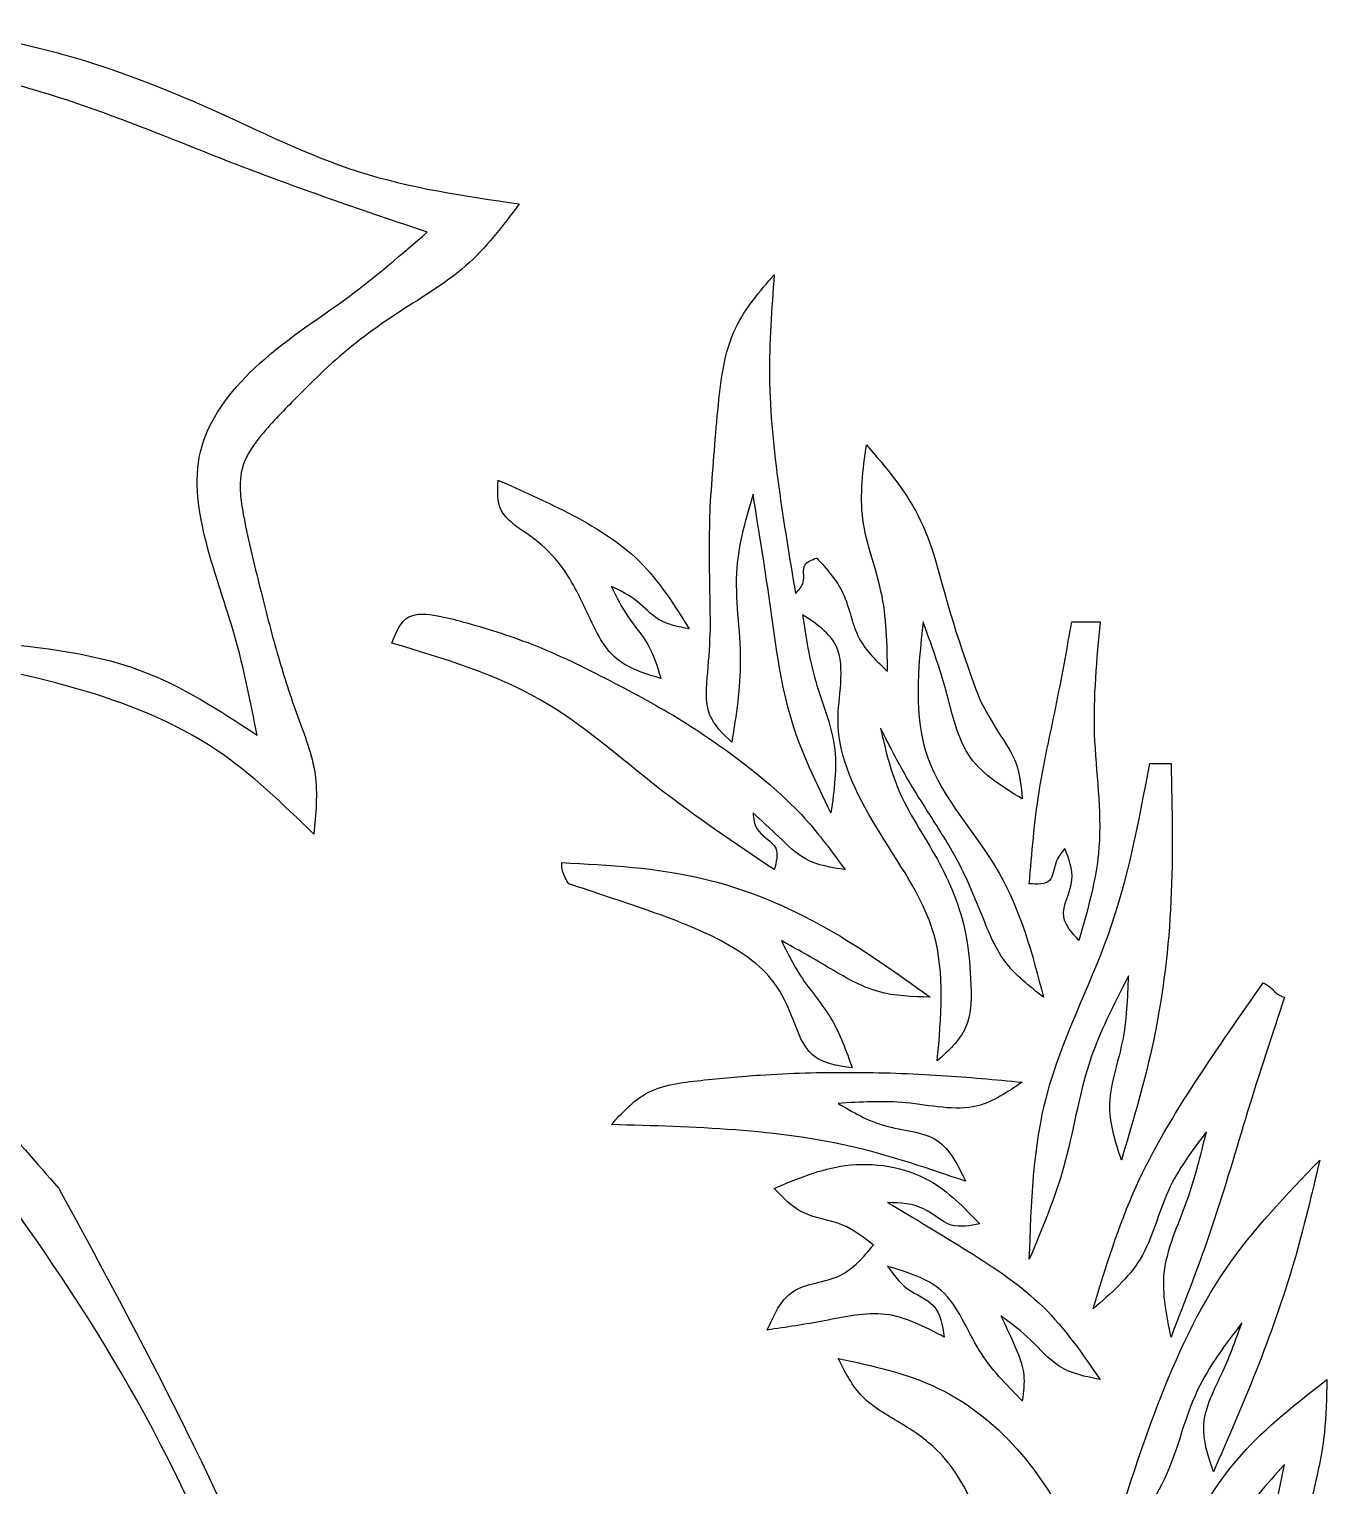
# Model space of a CAD drawing. Extents: x 2 to 213, y 30 to 257.
# Drawn here: x 161.8 to 204.35, y 167.21 to 214.99 of the extents above; entities that cross this region are included whole.
import ezdxf

# ---------------------------------------------------------------- set-up
doc = ezdxf.new("R2010")
doc.units = 0
doc.layers.add('logo_fulldesign_outline', color=7, linetype='CONTINUOUS')

msp = doc.modelspace()

# ---------------------------------------------------------------- linework, layer by layer
at = {"layer": 'logo_fulldesign_outline', "color": 7}
for p, q in [((195.985624, 195.553083), (196.914841, 195.553083)), ((198.540511, 190.907564), (199.2376, 190.907564))]:
    msp.add_line(p, q, dxfattribs=at)
for points, knots in [([(156.265139, 214.368062), (156.990117, 214.617985), (158.494072, 215.136447), (160.809945, 214.685695), (163.940387, 213.945512), (167.845017, 212.421747), (172.546147, 210.027259), (176.078339, 209.516458), (177.867486, 209.257724)], [0, 0, 0, 0, 2.262213, 4.692926, 6.883493, 11.962984, 17.207123, 22.589968, 22.589968, 22.589968, 22.589968]), ([(174.848061, 208.32886), (172.818176, 209.016884), (168.778602, 210.386088), (162.767435, 212.96967), (158.476213, 213.892546), (156.265139, 214.368062)], [0, 0, 0, 0, 6.430774, 12.797561, 19.56508, 19.56508, 19.56508, 19.56508]), ([(177.867486, 209.257724), (177.321935, 208.534162), (176.20108, 207.047579), (173.754606, 205.677285), (171.918917, 204.267454), (170.55315, 202.894848), (169.551815, 201.893396), (168.550575, 200.545742), (168.885175, 198.615868), (169.381443, 196.588415), (169.932654, 194.442407), (170.567861, 192.476139), (171.328048, 190.583963), (171.196513, 189.248007), (171.131195, 188.584593)], [0, 0, 0, 0, 2.688771, 5.524173, 8.287243, 9.628082, 11.311743, 12.593141, 14.428115, 16.786184, 19.001483, 21.025203, 23.022499, 24.992686, 24.992686, 24.992686, 24.992686]), ([(169.273114, 191.836851), (169.057456, 192.926417), (168.63314, 195.070175), (167.535436, 198.008799), (167.00574, 201.313977), (169.231276, 204.218566), (172.183271, 206.030073), (174.008351, 207.604482), (174.848061, 208.32886)], [0, 0, 0, 0, 3.317213, 6.526731, 9.51758, 12.783575, 16.67439, 19.990054, 19.990054, 19.990054, 19.990054]), ([(184.138887, 199.501936), (184.211456, 200.488587), (184.351702, 202.395372), (184.658476, 205.123349), (185.75476, 206.387563), (186.229449, 206.934964)], [0, 0, 0, 0, 2.992794, 5.783824, 7.915223, 7.915223, 7.915223, 7.915223]), ([(186.229449, 206.934964), (186.14583, 205.823276), (185.971305, 203.503021), (186.336676, 200.003876), (186.731484, 197.646712), (186.926537, 196.482159)], [0, 0, 0, 0, 3.338483, 6.967904, 10.511937, 10.511937, 10.511937, 10.511937]), ([(171.131195, 188.584593), (170.116477, 189.575573), (167.891794, 191.748215), (163.126559, 193.616983), (158.718741, 194.386704), (155.069787, 194.528428), (152.702206, 194.767421), (150.721254, 196.004056), (150.56888, 197.997563), (150.388133, 199.938126), (151.407757, 200.766941), (151.851889, 201.12796)], [0, 0, 0, 0, 4.220206, 9.252452, 15.0166, 17.62084, 20.17536, 22.213857, 23.847751, 25.953195, 27.57806, 27.57806, 27.57806, 27.57806]), ([(151.851889, 201.12796), (151.911816, 200.28244), (152.015667, 198.817203), (152.189772, 196.153796), (155.905893, 195.262347), (160.02561, 194.90846), (165.252864, 194.464183), (168.036866, 192.64477), (169.273114, 191.836851)], [0, 0, 0, 0, 2.614439, 4.530675, 7.182242, 12.38446, 17.871747, 22.254647, 22.254647, 22.254647, 22.254647]), ([(189.945962, 193.927342), (189.930544, 194.812383), (189.900931, 196.512232), (188.919336, 198.896817), (189.139199, 200.536952), (189.249579, 201.36037)], [0, 0, 0, 0, 2.639116, 5.068805, 7.518432, 7.518432, 7.518432, 7.518432]), ([(189.249579, 201.36037), (189.878996, 200.622532), (191.213095, 199.058626), (191.887873, 195.981194), (192.608273, 193.988092), (192.966093, 192.998125)], [0, 0, 0, 0, 2.866809, 6.076431, 9.243924, 9.243924, 9.243924, 9.243924]), ([(182.513111, 193.694826), (181.988289, 193.851816), (180.815518, 194.202626), (180.049969, 196.002433), (179.263057, 197.526832), (178.171859, 198.438606), (177.120507, 199.085291), (177.154732, 199.845287), (177.170644, 200.198637)], [0, 0, 0, 0, 1.570796, 3.51011, 5.468403, 6.682674, 7.822365, 8.812683, 8.812683, 8.812683, 8.812683]), ([(177.170644, 200.198637), (177.934643, 199.860785), (179.562802, 199.140788), (181.941444, 197.711978), (182.947278, 196.10949), (183.442328, 195.320779)], [0, 0, 0, 0, 2.514923, 5.359563, 8.116577, 8.116577, 8.116577, 8.116577]), ([(185.532712, 199.734417), (185.297801, 198.93561), (184.771786, 197.146921), (185.278885, 194.385531), (184.976907, 192.489269), (184.835976, 191.6043)], [0, 0, 0, 0, 2.468663, 5.527831, 8.204869, 8.204869, 8.204869, 8.204869]), ([(188.087882, 189.281611), (187.608711, 190.262945), (186.577349, 192.375155), (186.138437, 195.995083), (185.735828, 198.480516), (185.532712, 199.734417)], [0, 0, 0, 0, 3.254443, 7.004821, 10.823314, 10.823314, 10.823314, 10.823314]), ([(134.895167, 199.269668), (135.550273, 199.316232), (136.859481, 199.409289), (138.308562, 198.120455), (139.921084, 197.252989), (141.537955, 197.419913), (143.12529, 197.634418), (144.481298, 196.251229), (145.562672, 194.314744), (147.380457, 192.350643), (148.977747, 190.882377), (150.31807, 190.307089), (151.049494, 190.225059), (151.823318, 189.954833), (152.310082, 189.082823), (152.708613, 188.133746), (153.513545, 187.205556), (154.756587, 187.274977), (156.017367, 187.717418), (156.817329, 186.728419), (156.697194, 185.923159), (156.394179, 185.351966), (156.547772, 183.845965), (158.243819, 181.904595), (160.516568, 179.563129), (162.041801, 177.807743), (162.769197, 176.970584)], [0, 0, 0, 0, 1.885905, 3.768918, 5.567254, 7.185753, 8.591523, 10.081839, 12.520624, 15.376605, 18.027887, 18.958884, 19.680926, 20.239703, 21.339027, 22.462998, 23.424517, 24.751824, 25.908305, 27.140685, 27.677432, 28.297896, 29.03764, 32.018911, 35.657126, 38.974127, 38.974127, 38.974127, 38.974127]), ([(184.138887, 195.320814), (184.132778, 195.784881), (184.120533, 196.715007), (184.088874, 198.109014), (184.122245, 199.038439), (184.138887, 199.501936)], [0, 0, 0, 0, 1.392396, 2.790766, 4.181839, 4.181839, 4.181839, 4.181839]), ([(186.926537, 196.482159), (187.033907, 196.594426), (187.277445, 196.849076), (187.096035, 197.457848), (187.461065, 197.586629), (187.623274, 197.643856)], [0, 0, 0, 0, 0.446001, 1.011634, 1.46401, 1.46401, 1.46401, 1.46401]), ([(187.623274, 197.643856), (187.951026, 197.28173), (188.637069, 196.523736), (188.839754, 194.963446), (189.589343, 194.261361), (189.945962, 193.927342)], [0, 0, 0, 0, 1.438836, 3.011743, 4.439158, 4.439158, 4.439158, 4.439158]), ([(180.887158, 196.714604), (181.05548, 196.372794), (181.387781, 195.697993), (182.168157, 194.826138), (182.395301, 194.081197), (182.513111, 193.694826)], [0, 0, 0, 0, 1.140018, 2.250622, 3.447331, 3.447331, 3.447331, 3.447331]), ([(183.442328, 195.320779), (183.08599, 195.386628), (182.413378, 195.510924), (181.748646, 196.293252), (181.177196, 196.572747), (180.887158, 196.714604)], [0, 0, 0, 0, 1.052751, 1.987136, 2.950165, 2.950165, 2.950165, 2.950165]), ([(173.686223, 194.856417), (173.829322, 195.209448), (174.104236, 195.887673), (175.185265, 195.771853), (176.477732, 195.434328), (178.441666, 194.826332), (180.805701, 193.660047), (183.211485, 192.361188), (185.354569, 190.857859), (187.206742, 189.261051), (188.128353, 188.002453), (188.552631, 187.423037)], [0, 0, 0, 0, 1.02037, 1.960287, 2.807636, 5.166675, 8.021927, 10.732819, 13.351533, 15.870085, 18.018683, 18.018683, 18.018683, 18.018683]), ([(191.572268, 181.151495), (191.701415, 182.589875), (191.954809, 185.412064), (189.528952, 188.661173), (188.133856, 191.498355), (188.442346, 193.511024), (188.418162, 194.94548), (187.604689, 195.487975), (187.158665, 195.785423)], [0, 0, 0, 0, 4.166002, 8.173946, 11.845022, 13.075861, 14.314717, 15.818488, 15.818488, 15.818488, 15.818488]), ([(187.158665, 195.785423), (187.267867, 195.050121), (187.48455, 193.591093), (188.401724, 191.509975), (188.192765, 190.026309), (188.087882, 189.281611)], [0, 0, 0, 0, 2.229195, 4.423295, 6.634404, 6.634404, 6.634404, 6.634404]), ([(191.10766, 195.552942), (190.943984, 193.998085), (190.616825, 190.890217), (193.948072, 187.496513), (194.691166, 184.644707), (195.056654, 183.242056)], [0, 0, 0, 0, 4.461821, 8.918348, 13.231869, 13.231869, 13.231869, 13.231869]), ([(194.359565, 189.74622), (193.719973, 190.134255), (192.380982, 190.946611), (191.909905, 193.344594), (191.376492, 194.812925), (191.10766, 195.552942)], [0, 0, 0, 0, 2.149307, 4.499592, 6.887639, 6.887639, 6.887639, 6.887639]), ([(194.591799, 186.958711), (194.67335, 187.96582), (194.831275, 189.916122), (195.483315, 192.75186), (195.817846, 194.617437), (195.985624, 195.553083)], [0, 0, 0, 0, 3.026836, 5.861576, 8.713739, 8.713739, 8.713739, 8.713739]), ([(196.914841, 195.553083), (196.797546, 194.324289), (196.562736, 191.864384), (197.141031, 188.329075), (196.507711, 186.114535), (196.217752, 185.10063)], [0, 0, 0, 0, 3.697636, 7.402243, 10.530685, 10.530685, 10.530685, 10.530685]), ([(184.835976, 191.6043), (184.54081, 191.886834), (183.89509, 192.504916), (184.069496, 193.933999), (184.115516, 194.853723), (184.138887, 195.320814)], [0, 0, 0, 0, 1.164756, 2.548068, 3.975571, 3.975571, 3.975571, 3.975571]), ([(186.22959, 187.423037), (184.942683, 188.286713), (182.32223, 190.045367), (178.626967, 193.385248), (175.37514, 194.353521), (173.686223, 194.856417)], [0, 0, 0, 0, 4.656833, 9.482439, 14.6971, 14.6971, 14.6971, 14.6971]), ([(192.966093, 192.998125), (193.162604, 192.637937), (193.545867, 191.93545), (194.253873, 190.937437), (194.324338, 190.143252), (194.359565, 189.74622)], [0, 0, 0, 0, 1.235628, 2.409888, 3.583791, 3.583791, 3.583791, 3.583791]), ([(189.713835, 192.068909), (189.867486, 191.395843), (190.219827, 189.852415), (191.642843, 187.839212), (192.527113, 185.709895), (192.680074, 183.827595), (192.725202, 182.195533), (191.936835, 181.481628), (191.572268, 181.151495)], [0, 0, 0, 0, 2.051902, 4.70528, 7.320748, 8.805847, 10.44746, 11.85963, 11.85963, 11.85963, 11.85963]), ([(195.056654, 183.242056), (194.595976, 183.599239), (193.652167, 184.331015), (193.009716, 186.031783), (192.321834, 187.657803), (191.389442, 189.134316), (190.472561, 190.566256), (189.965732, 191.570028), (189.713835, 192.068909)], [0, 0, 0, 0, 1.715389, 3.514387, 5.30597, 7.037235, 8.732539, 10.407657, 10.407657, 10.407657, 10.407657]), ([(194.591869, 174.647684), (194.65208, 176.480414), (194.775004, 180.222049), (197.487924, 185.273158), (198.187938, 189.020273), (198.540511, 190.907564)], [0, 0, 0, 0, 5.430042, 11.085768, 16.825022, 16.825022, 16.825022, 16.825022]), ([(199.2376, 190.907564), (199.271531, 189.40737), (199.340035, 186.378611), (198.823788, 181.988648), (198.000044, 179.210624), (197.611294, 177.899589)], [0, 0, 0, 0, 4.49976, 9.08462, 13.182069, 13.182069, 13.182069, 13.182069]), ([(185.532854, 189.28147), (185.549555, 189.100632), (185.595007, 188.608473), (186.446527, 188.255036), (186.295739, 187.676732), (186.22959, 187.423037)], [0, 0, 0, 0, 0.522188, 1.421156, 2.123741, 2.123741, 2.123741, 2.123741]), ([(188.552631, 187.423037), (188.102012, 187.491734), (187.259281, 187.620209), (186.382521, 188.514472), (185.815697, 189.026147), (185.532854, 189.28147)], [0, 0, 0, 0, 1.327567, 2.482767, 3.633336, 3.633336, 3.633336, 3.633336]), ([(195.753143, 188.120055), (195.638528, 187.973377), (195.400667, 187.668973), (195.35861, 186.922344), (194.856087, 186.946177), (194.591799, 186.958711)], [0, 0, 0, 0, 0.562831, 1.16805, 1.839453, 1.839453, 1.839453, 1.839453]), ([(196.217752, 185.10063), (195.992147, 185.349147), (195.461062, 185.934168), (196.18483, 187.040116), (195.88912, 187.779886), (195.753143, 188.120055)], [0, 0, 0, 0, 0.917798, 2.160537, 3.218446, 3.218446, 3.218446, 3.218446]), ([(179.493298, 186.958746), (179.452422, 187.021712), (179.368144, 187.151537), (179.270944, 187.38533), (179.264604, 187.560575), (179.26117, 187.655482)], [0, 0, 0, 0, 0.22532, 0.464573, 0.747215, 0.747215, 0.747215, 0.747215]), ([(179.26117, 187.655482), (180.812853, 187.573213), (183.841625, 187.41263), (187.945015, 185.683207), (190.239402, 184.033521), (191.339929, 183.242232)], [0, 0, 0, 0, 4.632116, 9.041552, 13.106265, 13.106265, 13.106265, 13.106265]), ([(188.784759, 180.919543), (188.293886, 180.994641), (187.323429, 181.143109), (186.852593, 182.554834), (186.161553, 184.072643), (184.329424, 185.273644), (181.987365, 186.133623), (180.342531, 186.677791), (179.493298, 186.958746)], [0, 0, 0, 0, 1.374314, 2.71702, 4.042598, 6.412427, 8.921279, 11.599255, 11.599255, 11.599255, 11.599255]), ([(191.339929, 183.242232), (190.761728, 183.256615), (189.556743, 183.286589), (188.004048, 184.224484), (186.966328, 184.814136), (186.46207, 185.100666)], [0, 0, 0, 0, 1.70645, 3.556285, 5.30485, 5.30485, 5.30485, 5.30485]), ([(186.46207, 185.100666), (186.65625, 184.704173), (187.104197, 183.789515), (188.200061, 182.583403), (188.588733, 181.477369), (188.784759, 180.919543)], [0, 0, 0, 0, 1.320761, 3.046827, 4.803176, 4.803176, 4.803176, 4.803176]), ([(197.843775, 183.939145), (197.35867, 182.994937), (196.343519, 181.019049), (195.88412, 177.716169), (195.013711, 175.649358), (194.591869, 174.647684)], [0, 0, 0, 0, 3.163916, 6.620944, 9.872001, 9.872001, 9.872001, 9.872001]), ([(197.611294, 177.899589), (197.424352, 178.474041), (197.006428, 179.758276), (197.773308, 181.75769), (197.820276, 183.211686), (197.843775, 183.939145)], [0, 0, 0, 0, 1.76498, 3.945762, 6.129309, 6.129309, 6.129309, 6.129309]), ([(196.682113, 173.021519), (197.096601, 174.382056), (197.898834, 177.01535), (200.009261, 180.493835), (201.512629, 182.642726), (202.25706, 183.706805)], [0, 0, 0, 0, 4.249833, 8.225471, 12.125128, 12.125128, 12.125128, 12.125128]), ([(202.25706, 183.706805), (202.342935, 183.665144), (202.512047, 183.583101), (202.680922, 183.342242), (202.861396, 183.276159), (202.954149, 183.242197)], [0, 0, 0, 0, 0.282516, 0.55635, 0.845891, 0.845891, 0.845891, 0.845891]), ([(172.524914, 130.513984), (172.632837, 137.720528), (172.83376, 151.137214), (166.749692, 169.565039), (159.475521, 178.848652), (156.032906, 183.242267)], [0, 0, 0, 0, 21.52581, 40.075388, 56.742004, 56.742004, 56.742004, 56.742004]), ([(202.954149, 183.242197), (202.544413, 181.994612), (201.722657, 179.492487), (200.647116, 175.721077), (199.702941, 173.291099), (199.237282, 172.092655)], [0, 0, 0, 0, 3.939542, 7.901046, 11.756106, 11.756106, 11.756106, 11.756106]), ([(180.887158, 179.061075), (181.234377, 179.443881), (182.010948, 180.300046), (183.869585, 180.528897), (186.086405, 180.73374), (188.73236, 180.805632), (191.597804, 180.710482), (193.474099, 180.536833), (194.359389, 180.4549)], [0, 0, 0, 0, 1.506772, 3.369965, 5.324987, 8.280818, 11.265366, 13.931537, 13.931537, 13.931537, 13.931537]), ([(194.359389, 180.4549), (193.88422, 180.131066), (192.738294, 179.350104), (190.567403, 179.894383), (189.05634, 179.80255), (188.320186, 179.757811)], [0, 0, 0, 0, 1.661298, 4.006416, 6.234252, 6.234252, 6.234252, 6.234252]), ([(188.320186, 179.757811), (188.803, 179.472408), (189.806051, 178.87948), (191.71746, 178.83309), (192.250411, 177.724521), (192.501308, 177.202641)], [0, 0, 0, 0, 1.683738, 3.497986, 5.111821, 5.111821, 5.111821, 5.111821]), ([(192.501308, 177.202641), (191.322986, 177.60751), (188.869555, 178.450503), (184.936652, 178.958201), (182.239642, 179.026716), (180.887158, 179.061075)], [0, 0, 0, 0, 3.729772, 7.765903, 11.825919, 11.825919, 11.825919, 11.825919]), ([(200.398627, 178.828594), (199.934864, 178.213291), (198.979897, 176.946277), (198.474093, 174.567725), (197.263425, 173.523103), (196.682113, 173.021519)], [0, 0, 0, 0, 2.295573, 4.726973, 6.972765, 6.972765, 6.972765, 6.972765]), ([(199.237282, 172.092655), (199.092588, 172.801036), (198.778456, 174.338936), (199.833823, 176.50847), (200.213416, 178.067777), (200.398627, 178.828594)], [0, 0, 0, 0, 2.114323, 4.590211, 6.949285, 6.949285, 6.949285, 6.949285]), ([(186.229343, 176.970408), (186.986075, 177.291057), (188.608029, 177.978327), (191.288505, 177.558811), (192.455141, 176.341917), (192.965987, 175.809063)], [0, 0, 0, 0, 2.44643, 5.243601, 7.422536, 7.422536, 7.422536, 7.422536]), ([(197.146933, 164.891579), (197.662853, 166.566462), (198.664923, 169.819583), (200.765063, 174.416481), (203.017231, 176.757911), (204.115352, 177.899554)], [0, 0, 0, 0, 5.265511, 10.227187, 14.948415, 14.948415, 14.948415, 14.948415]), ([(204.115352, 177.899554), (203.851906, 176.779518), (203.300126, 174.433644), (202.090155, 171.028863), (201.109471, 168.777113), (200.631319, 167.679229)], [0, 0, 0, 0, 3.449792, 7.225466, 10.817959, 10.817959, 10.817959, 10.817959]), ([(162.769197, 176.970584), (165.797733, 171.385983), (172.278427, 159.435621), (175.256958, 137.994232), (171.905683, 123.640623), (170.202225, 116.344665)], [0, 0, 0, 0, 18.974625, 40.603372, 62.962432, 62.962432, 62.962432, 62.962432]), ([(189.481601, 175.112327), (189.152945, 175.368964), (188.462594, 175.908036), (187.119371, 176.027987), (186.514397, 176.668573), (186.229343, 176.970408)], [0, 0, 0, 0, 1.232632, 2.589177, 3.797889, 3.797889, 3.797889, 3.797889]), ([(192.965987, 175.809063), (192.642103, 175.745948), (191.95365, 175.611789), (191.1303, 176.465069), (190.357588, 176.491871), (189.945857, 176.506152)], [0, 0, 0, 0, 0.933829, 1.984964, 3.18388, 3.18388, 3.18388, 3.18388]), ([(189.945857, 176.506152), (190.831708, 175.979161), (192.587113, 174.934874), (195.178551, 173.225281), (196.336625, 171.539908), (196.914629, 170.698724)], [0, 0, 0, 0, 3.100962, 6.144875, 9.177946, 9.177946, 9.177946, 9.177946]), ([(185.997215, 172.32503), (186.218871, 172.819794), (186.682197, 173.853993), (188.466628, 173.893073), (189.155285, 174.720335), (189.481601, 175.112327)], [0, 0, 0, 0, 1.5073, 3.150691, 4.630689, 4.630689, 4.630689, 4.630689]), ([(194.359459, 170.001988), (193.846932, 170.519679), (192.795304, 171.581901), (192.027749, 173.792816), (190.599582, 174.219794), (189.945857, 174.415238)], [0, 0, 0, 0, 2.186838, 4.487053, 6.428723, 6.428723, 6.428723, 6.428723]), ([(189.945857, 174.415238), (190.13874, 174.143481), (190.52828, 173.594653), (191.614653, 173.2291), (191.739352, 172.481739), (191.80429, 172.092549)], [0, 0, 0, 0, 0.987283, 1.993871, 3.087636, 3.087636, 3.087636, 3.087636]), ([(191.80429, 172.092549), (191.170238, 172.42525), (189.924744, 173.078786), (187.896829, 172.605262), (186.619591, 172.416843), (185.997215, 172.32503)], [0, 0, 0, 0, 2.07603, 4.078031, 5.980719, 5.980719, 5.980719, 5.980719]), ([(196.914629, 170.698724), (196.438423, 170.796063), (195.536943, 170.98033), (194.67049, 172.032586), (193.999097, 172.536713), (193.662723, 172.789286)], [0, 0, 0, 0, 1.411417, 2.671881, 3.937438, 3.937438, 3.937438, 3.937438]), ([(193.662723, 172.789286), (193.80155, 172.492836), (194.091831, 171.87297), (194.48607, 170.944958), (194.398478, 170.292592), (194.359459, 170.001988)], [0, 0, 0, 0, 0.9879, 2.065668, 2.931438, 2.931438, 2.931438, 2.931438]), ([(201.560183, 172.557087), (201.021855, 171.853181), (199.807054, 170.264731), (199.242568, 167.225166), (197.820162, 165.641251), (197.146933, 164.891579)], [0, 0, 0, 0, 2.633037, 5.941761, 8.915061, 8.915061, 8.915061, 8.915061]), ([(200.631319, 167.679229), (200.4563, 168.194424), (200.073718, 169.320607), (200.967729, 170.918216), (201.368023, 172.025526), (201.560183, 172.557087)], [0, 0, 0, 0, 1.565781, 3.422699, 5.137105, 5.137105, 5.137105, 5.137105]), ([(195.056407, 163.033463), (194.545019, 163.556048), (193.53109, 164.592177), (192.81367, 166.628868), (191.804139, 168.331965), (190.377011, 169.296724), (189.017402, 170.031598), (188.553934, 170.938285), (188.320116, 171.395707)], [0, 0, 0, 0, 2.163252, 4.289077, 6.414543, 7.943476, 9.420056, 10.923445, 10.923445, 10.923445, 10.923445]), ([(188.320116, 171.395707), (189.450113, 171.15256), (191.725088, 170.663041), (194.512136, 168.386327), (195.650157, 166.364532), (196.217752, 165.356152)], [0, 0, 0, 0, 3.430711, 6.906902, 10.365826, 10.365826, 10.365826, 10.365826]), ([(198.772956, 160.246342), (198.849452, 161.497749), (199.025397, 164.376084), (201.093295, 168.168648), (203.362712, 169.933094), (204.347551, 170.698795)], [0, 0, 0, 0, 3.739811, 8.601865, 12.329425, 12.329425, 12.329425, 12.329425]), ([(204.347551, 170.698795), (204.337831, 170.113785), (204.317277, 168.876773), (203.918601, 167.021659), (203.426923, 165.149639), (202.938497, 163.331118), (202.408779, 161.571798), (201.509515, 160.823061), (201.095645, 160.47847)], [0, 0, 0, 0, 1.751239, 3.703021, 5.671158, 7.547875, 9.405603, 10.989583, 10.989583, 10.989583, 10.989583]), ([(202.954079, 167.911498), (202.383651, 167.276229), (201.104706, 165.851905), (200.085848, 163.060946), (199.207611, 161.178164), (198.772956, 160.246342)], [0, 0, 0, 0, 2.540096, 5.695107, 8.786619, 8.786619, 8.786619, 8.786619]), ([(201.095645, 160.47847), (201.247848, 161.338091), (201.543624, 163.0086), (202.468559, 165.404522), (202.789566, 167.062041), (202.954079, 167.911498)], [0, 0, 0, 0, 2.613095, 5.078049, 7.669281, 7.669281, 7.669281, 7.669281])]:
    msp.add_open_spline(points, degree=3, knots=knots, dxfattribs=at)

doc.saveas('drawing.dxf')
